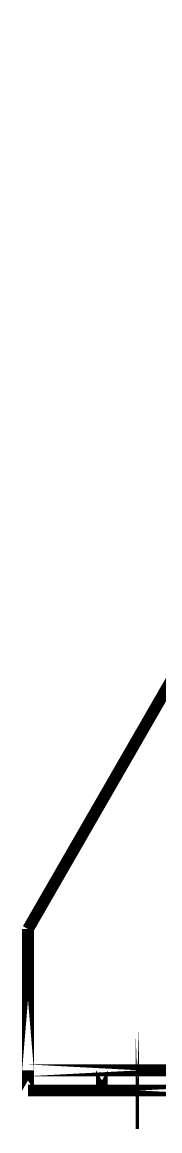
# Model space of a CAD drawing. Extents: x 0 to 359, y 1 to 652.
# Drawn here: x 113.4 to 120.4, y 383.3 to 439.1 of the extents above; entities that cross this region are included whole.
import ezdxf

# ---------------------------------------------------------------- set-up
doc = ezdxf.new("R2010")
doc.units = 0
doc.layers.add('C00-00-00-BLACK', color=7, linetype='CONTINUOUS')

msp = doc.modelspace()

# ---------------------------------------------------------------- linework, layer by layer
at = {"layer": 'C00-00-00-BLACK'}
for points, const_width in [([(139.869, 438.827), (113.707, 393.446), (139.869, 438.827)], 0.5927), ([(113.707, 386.334), (113.707, 393.446), (113.707, 386.334)], 0.5927), ([(119.211, 388.366), (119.211, 383.371), (119.211, 388.366)], 0.1693), ([(113.707, 385.318), (113.707, 386.334), (113.707, 385.318)], 0.5927), ([(113.707, 386.334), (124.967, 386.334), (113.707, 386.334)], 0.5927), ([(117.432, 386.334), (117.432, 385.318), (117.432, 386.334)], 0.5927), ([(124.967, 385.318), (113.707, 385.318), (124.967, 385.318)], 0.5927)]:
    msp.add_lwpolyline(points, close=True, dxfattribs=dict(at, const_width=const_width))

doc.saveas('drawing.dxf')
